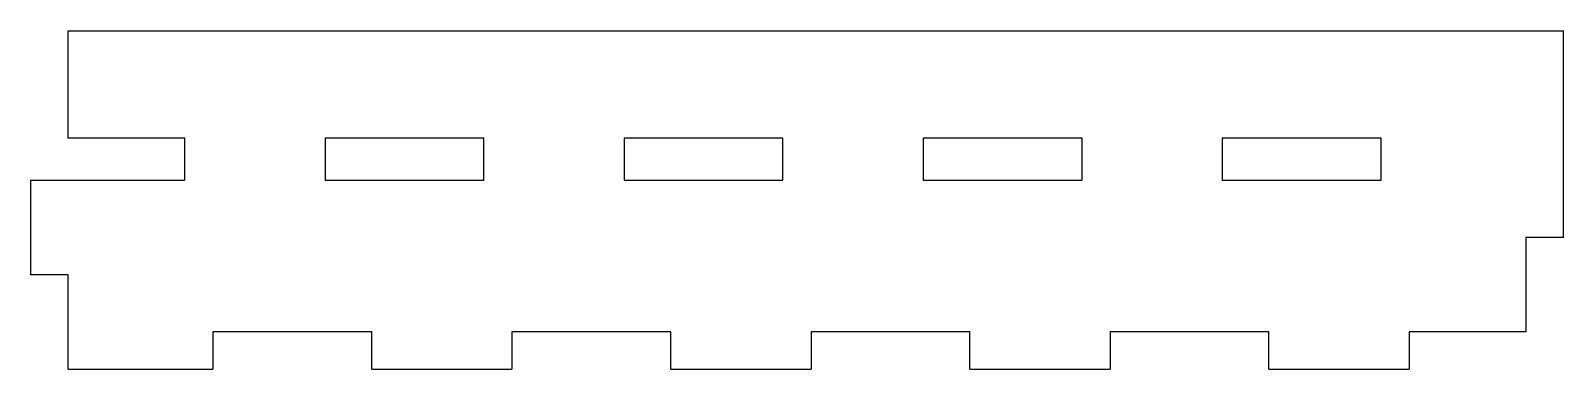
# Model space of a CAD drawing. Extents: x -41.1 to 40.9, y -6.1 to 12.1.
import ezdxf

# ---------------------------------------------------------------- set-up
doc = ezdxf.new("R2010")
doc.units = 0
doc.layers.get('0').update_dxf_attribs({"linetype": 'CONTINUOUS'})

msp = doc.modelspace()

# ---------------------------------------------------------------- linework, layer by layer
at = {"color": 7, "linetype": 'CONTINUOUS'}
for p, q in [((-39.0892, 12.055), (40.9108, 12.055)), ((-39.0892, 6.305), (-39.0892, 12.055)), ((40.9108, 1), (40.9108, 12.055)), ((-32.8392, 6.305), (-39.0892, 6.305)), ((-32.8392, 4.055), (-32.8392, 6.305)), ((-25.3392, 6.305), (-25.3392, 4.055)), ((-16.8392, 6.305), (-25.3392, 6.305)), ((-16.8392, 4.055), (-16.8392, 6.305)), ((-9.3392, 6.305), (-9.3392, 4.055)), ((-0.8392, 6.305), (-9.3392, 6.305)), ((-0.8392, 4.055), (-0.8392, 6.305)), ((6.6608, 6.305), (6.6608, 4.055)), ((15.1608, 6.305), (6.6608, 6.305)), ((15.1608, 4.055), (15.1608, 6.305)), ((22.6608, 6.305), (22.6608, 4.055)), ((31.1608, 6.305), (22.6608, 6.305)), ((31.1608, 4.055), (31.1608, 6.305)), ((-41.0892, 4.055), (-32.8392, 4.055)), ((-41.0892, 4.055), (-41.0892, -1)), ((-25.3392, 4.055), (-16.8392, 4.055)), ((-9.3392, 4.055), (-0.8392, 4.055)), ((6.6608, 4.055), (15.1608, 4.055)), ((22.6608, 4.055), (31.1608, 4.055)), ((38.9108, 1), (38.9108, -4.055)), ((40.9108, 1), (38.9108, 1)), ((-39.0892, -1), (-41.0892, -1)), ((-39.0892, -6.055), (-39.0892, -1)), ((-31.3392, -4.055), (-31.3392, -6.055)), ((-22.8392, -4.055), (-31.3392, -4.055)), ((-22.8392, -6.055), (-22.8392, -4.055)), ((-15.3392, -4.055), (-15.3392, -6.055)), ((-6.8392, -4.055), (-15.3392, -4.055)), ((-6.8392, -6.055), (-6.8392, -4.055)), ((0.6608, -4.055), (0.6608, -6.055)), ((9.1608, -4.055), (0.6608, -4.055)), ((9.1608, -6.055), (9.1608, -4.055)), ((16.6608, -4.055), (16.6608, -6.055)), ((25.1608, -4.055), (16.6608, -4.055)), ((25.1608, -6.055), (25.1608, -4.055)), ((32.6608, -4.055), (32.6608, -6.055)), ((38.9108, -4.055), (32.6608, -4.055)), ((-39.0892, -6.055), (-31.3392, -6.055)), ((-22.8392, -6.055), (-15.3392, -6.055)), ((-6.8392, -6.055), (0.6608, -6.055)), ((9.1608, -6.055), (16.6608, -6.055)), ((25.1608, -6.055), (32.6608, -6.055))]:
    msp.add_line(p, q, dxfattribs=at)

doc.saveas('drawing.dxf')
